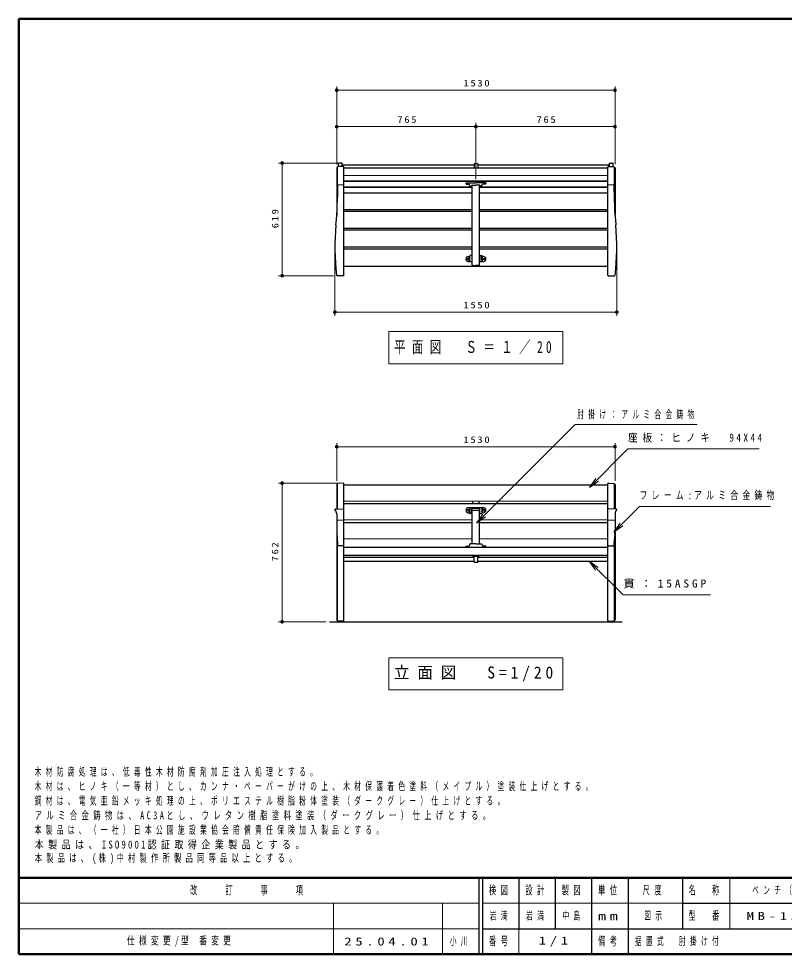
# Model space of a CAD drawing. Units: millimetres on the paper, scale 1:20. Extents: x -365 to 12, y -47 to 257.
# Drawn here: x -365 to -154.5, y 0 to 257 of the extents above; entities that cross this region are included whole.
import ezdxf

# ---------------------------------------------------------------- set-up
doc = ezdxf.new("R2010")
doc.units = ezdxf.units.MM
doc.layers.add('LY_1', color=7, linetype='Continuous', lineweight=25)
doc.layers.add('LY_2', color=7, linetype='Continuous', lineweight=13)
doc.styles.add('ＭＳ ゴシック', font='')
doc.styles.get('ＭＳ ゴシック').set_extended_font_data('MS Gothic')

# ---------------------------------------------------------------- blocks, each defined once
blk = doc.blocks.new('filled_dot')
at = {"color": 0, "linetype": 'Continuous', "lineweight": -2, "const_width": 1.25}
blk.add_lwpolyline([(-0.625, 0, 1), (0.625, 0, 1)], format="xyb", close=True, dxfattribs=at)

msp = doc.modelspace()

# ---------------------------------------------------------------- linework, layer by layer
at = {"layer": 'LY_1', "lineweight": 13}
for p, q in [((-277.582, 217.012), (-277.582, 238.356)), ((-277.582, 237.356), (-201.082, 237.356)), ((-201.082, 217.012), (-201.082, 238.356)), ((-277.582, 227.356), (-239.332, 227.356)), ((-239.332, 212.884), (-239.332, 228.356)), ((-239.332, 227.356), (-201.082, 227.356)), ((-277.082, 217.356), (-293.582, 217.356)), ((-292.582, 186.406), (-292.582, 217.356)), ((-277.32, 216.242), (-277.32, 211.411)), ((-201.344, 216.242), (-201.344, 211.411)), ((-275.582, 213.96), (-203.082, 213.96)), ((-275.689, 211.411), (-277.158, 211.411)), ((-275.582, 212.276), (-203.082, 212.276)), ((-202.974, 211.411), (-201.505, 211.411)), ((-275.582, 210.592), (-240.332, 210.592)), ((-238.332, 210.592), (-203.082, 210.592)), ((-278.082, 193.383), (-278.082, 175.406)), ((-200.582, 193.383), (-200.582, 175.406)), ((-278.449, 186.406), (-293.582, 186.406)), ((-200.582, 176.406), (-278.082, 176.406)), ((-263.232, 171.035), (-263.232, 162.235)), ((-215.432, 171.035), (-263.232, 171.035)), ((-215.432, 162.235), (-215.432, 171.035)), ((-263.232, 162.235), (-215.432, 162.235)), ((-277.582, 130.075), (-277.582, 140.42)), ((-277.582, 139.42), (-201.082, 139.42)), ((-201.082, 130.075), (-201.082, 140.42)), ((-276.789, 129.42), (-293.582, 129.42)), ((-292.582, 91.334), (-292.582, 129.42)), ((-277.32, 129.233), (-277.32, 122.572)), ((-208.133, 128.196), (-206.365, 130.671)), ((-208.133, 128.196), (-206.011, 130.317)), ((-205.658, 129.964), (-208.133, 128.196)), ((-201.344, 129.233), (-201.344, 122.572)), ((-275.582, 124.499), (-203.082, 124.499)), ((-239.153, 118.404), (-237.385, 120.879)), ((-275.732, 119.238), (-277.432, 119.238)), ((-275.582, 119.316), (-240.332, 119.316)), ((-239.153, 118.404), (-237.032, 120.525)), ((-236.678, 120.172), (-239.153, 118.404)), ((-238.332, 119.316), (-203.082, 119.316)), ((-202.932, 119.238), (-201.232, 119.238)), ((-201.437, 115.92), (-199.669, 118.395)), ((-201.437, 115.92), (-199.315, 118.041)), ((-198.962, 117.688), (-201.437, 115.92)), ((-275.582, 114.133), (-240.332, 114.133)), ((-238.332, 114.133), (-203.082, 114.133)), ((-277.32, 112.054), (-277.32, 91.637)), ((-201.344, 112.054), (-201.344, 91.637)), ((-206.419, 105.557), (-208.186, 108.031)), ((-208.186, 108.031), (-205.711, 106.264)), ((-208.186, 108.031), (-206.065, 105.91)), ((-280.582, 91.334), (-293.582, 91.334)), ((-263.232, 81.4), (-263.232, 72.6)), ((-215.432, 81.4), (-263.232, 81.4)), ((-215.432, 72.6), (-215.432, 81.4)), ((-263.232, 72.6), (-215.432, 72.6))]:
    msp.add_line(p, q, dxfattribs=at)
at = {"layer": 'LY_1'}
for p, q in [((-277.582, 216.073), (-277.582, 203.011)), ((-275.789, 216.411), (-277.235, 216.36)), ((-277.082, 216.366), (-277.082, 217.224)), ((-276.185, 217.352), (-276.985, 217.324)), ((-276.082, 216.401), (-276.082, 217.252)), ((-276.082, 216.846), (-239.832, 216.846)), ((-275.582, 186.556), (-275.582, 216.211)), ((-275.582, 216.053), (-203.082, 216.053)), ((-238.832, 217.146), (-239.832, 217.146)), ((-239.832, 217.146), (-239.832, 216.053)), ((-238.832, 217.146), (-238.832, 216.053)), ((-238.832, 216.846), (-202.582, 216.846)), ((-203.082, 186.556), (-203.082, 216.211)), ((-202.875, 216.411), (-201.428, 216.36)), ((-202.582, 216.401), (-202.582, 217.252)), ((-202.478, 217.352), (-201.678, 217.324)), ((-201.582, 216.366), (-201.582, 217.224)), ((-201.082, 216.073), (-201.082, 203.011)), ((-275.582, 212.508), (-203.082, 212.508)), ((-275.582, 210.824), (-240.332, 210.824)), ((-242.082, 211.884), (-239.332, 211.884)), ((-242.082, 211.884), (-242.071, 211.678)), ((-241.971, 211.584), (-241.198, 211.584)), ((-240.969, 211.073), (-241.151, 211.551)), ((-240.876, 211.009), (-240.475, 211.009)), ((-240.414, 211.259), (-240.425, 211.056)), ((-240.365, 211.306), (-239.332, 211.306)), ((-240.332, 189.384), (-240.332, 211.306)), ((-236.582, 211.884), (-239.332, 211.884)), ((-238.299, 211.306), (-239.332, 211.306)), ((-238.332, 189.384), (-238.332, 211.306)), ((-238.332, 210.824), (-203.082, 210.824)), ((-238.249, 211.259), (-238.238, 211.056)), ((-237.788, 211.009), (-238.188, 211.009)), ((-237.694, 211.073), (-237.512, 211.551)), ((-236.692, 211.584), (-237.466, 211.584)), ((-236.582, 211.884), (-236.592, 211.678)), ((-275.582, 209.14), (-240.332, 209.14)), ((-238.332, 209.14), (-203.082, 209.14)), ((-275.582, 204.599), (-240.332, 204.599)), ((-275.582, 204.137), (-240.332, 204.137)), ((-238.332, 204.599), (-203.082, 204.599)), ((-238.332, 204.137), (-203.082, 204.137)), ((-275.582, 199.437), (-240.332, 199.437)), ((-275.582, 198.975), (-240.332, 198.975)), ((-238.332, 199.437), (-203.082, 199.437)), ((-238.332, 198.975), (-203.082, 198.975)), ((-275.582, 194.317), (-240.332, 194.317)), ((-275.582, 193.756), (-240.332, 193.756)), ((-238.332, 194.317), (-203.082, 194.317)), ((-238.332, 193.756), (-203.082, 193.756)), ((-241.407, 191.681), (-241.092, 191.681)), ((-241.407, 190.331), (-240.332, 190.331)), ((-241.164, 190.442), (-241.164, 191.579)), ((-241.07, 191.694), (-240.973, 191.877)), ((-240.967, 191.356), (-240.967, 191.773)), ((-240.528, 191.931), (-240.885, 191.931)), ((-240.428, 191.831), (-240.428, 190.588)), ((-240.378, 190.538), (-240.332, 190.538)), ((-238.332, 190.538), (-238.286, 190.538)), ((-238.332, 190.331), (-237.257, 190.331)), ((-238.236, 191.831), (-238.236, 190.588)), ((-238.136, 191.931), (-237.779, 191.931)), ((-237.696, 191.356), (-237.696, 191.773)), ((-237.593, 191.694), (-237.69, 191.877)), ((-237.257, 191.681), (-237.571, 191.681)), ((-237.5, 190.442), (-237.5, 191.579)), ((-275.582, 189.056), (-203.082, 189.056)), ((-240.289, 189.334), (-239.332, 189.191)), ((-238.374, 189.334), (-239.332, 189.191)), ((-275.732, 186.406), (-277.449, 186.406)), ((-202.932, 186.406), (-201.214, 186.406)), ((-277.582, 129.082), (-277.582, 122.364)), ((-275.789, 129.42), (-277.235, 129.369)), ((-275.582, 91.691), (-275.582, 129.22)), ((-275.582, 128.969), (-203.082, 128.969)), ((-203.082, 91.691), (-203.082, 129.22)), ((-202.875, 129.42), (-201.428, 129.369)), ((-201.082, 129.082), (-201.082, 122.364)), ((-275.582, 123.786), (-203.082, 123.786)), ((-240.207, 123.786), (-240.207, 124.499)), ((-238.457, 123.786), (-238.457, 124.499)), ((-277.936, 122.308), (-275.782, 122.364)), ((-277.582, 120.991), (-277.582, 116.701)), ((-275.782, 122.364), (-275.618, 122.316)), ((-237.257, 122.656), (-241.407, 122.656)), ((-241.407, 121.306), (-241.092, 121.306)), ((-241.164, 122.545), (-241.164, 121.408)), ((-241.07, 121.293), (-240.973, 121.11)), ((-240.967, 121.631), (-240.967, 121.214)), ((-240.528, 121.056), (-240.885, 121.056)), ((-240.428, 121.156), (-240.428, 122.399)), ((-238.286, 122.449), (-240.378, 122.449)), ((-240.332, 121.981), (-238.332, 121.981)), ((-240.332, 112.709), (-240.332, 121.981)), ((-238.332, 112.709), (-238.332, 121.981)), ((-238.236, 121.156), (-238.236, 122.399)), ((-238.136, 121.056), (-237.779, 121.056)), ((-237.696, 121.631), (-237.696, 121.214)), ((-237.593, 121.293), (-237.69, 121.11)), ((-237.257, 121.306), (-237.571, 121.306)), ((-237.5, 122.545), (-237.5, 121.408)), ((-202.882, 122.364), (-203.046, 122.316)), ((-200.728, 122.308), (-202.882, 122.364)), ((-201.082, 120.991), (-201.082, 116.701)), ((-275.582, 118.603), (-240.332, 118.603)), ((-238.332, 118.603), (-203.082, 118.603)), ((-277.582, 115.975), (-277.582, 91.829)), ((-201.082, 115.975), (-201.082, 91.829)), ((-275.789, 112.227), (-277.235, 112.176)), ((-275.582, 111.834), (-203.082, 111.834)), ((-242.082, 111.834), (-242.071, 112.039)), ((-242.082, 111.834), (-236.582, 111.834)), ((-241.971, 112.134), (-241.198, 112.134)), ((-240.969, 112.645), (-241.151, 112.166)), ((-239.332, 112.709), (-240.876, 112.709)), ((-239.332, 112.709), (-237.788, 112.709)), ((-237.694, 112.645), (-237.512, 112.166)), ((-236.692, 112.134), (-237.466, 112.134)), ((-236.582, 111.834), (-236.592, 112.039)), ((-202.875, 112.227), (-201.428, 112.176)), ((-275.582, 109.634), (-203.082, 109.634)), ((-275.582, 109.116), (-239.832, 109.116)), ((-275.582, 108.031), (-239.832, 108.031)), ((-240.207, 109.334), (-240.207, 109.634)), ((-240.207, 109.334), (-238.457, 109.334)), ((-239.832, 107.731), (-239.832, 109.327)), ((-238.832, 107.731), (-238.832, 109.327)), ((-238.832, 109.116), (-203.082, 109.116)), ((-238.832, 108.031), (-203.082, 108.031)), ((-238.457, 109.334), (-238.457, 109.634)), ((-239.832, 107.731), (-238.832, 107.731)), ((-279.582, 91.334), (-199.082, 91.334)), ((-275.789, 91.491), (-277.235, 91.542)), ((-277.12, 91.538), (-277.12, 91.418)), ((-275.833, 91.335), (-277.071, 91.368)), ((-275.782, 91.385), (-275.782, 91.491)), ((-202.882, 91.385), (-202.882, 91.491)), ((-202.875, 91.491), (-201.428, 91.542)), ((-202.83, 91.335), (-201.592, 91.368)), ((-201.544, 91.538), (-201.544, 91.418))]:
    msp.add_line(p, q, dxfattribs=at)
for points in [[(-241.164, 190.442), (-241.126, 190.461), (-241.091, 190.484), (-241.061, 190.511), (-241.036, 190.543), (-241.018, 190.58), (-241.006, 190.622), (-240.999, 190.671), (-240.993, 190.727), (-240.988, 190.795), (-240.984, 190.871), (-240.98, 190.952), (-240.977, 191.033), (-240.975, 191.113), (-240.972, 191.189), (-240.971, 191.257), (-240.97, 191.316), (-240.969, 191.361), (-240.968, 191.391), (-240.968, 191.402), (-240.968, 191.391), (-240.967, 191.356)], [(-237.5, 190.442), (-237.537, 190.461), (-237.572, 190.484), (-237.602, 190.511), (-237.627, 190.543), (-237.645, 190.58), (-237.657, 190.622), (-237.665, 190.671), (-237.67, 190.727), (-237.675, 190.795), (-237.68, 190.871), (-237.683, 190.952), (-237.686, 191.033), (-237.689, 191.113), (-237.691, 191.189), (-237.693, 191.257), (-237.694, 191.316), (-237.695, 191.361), (-237.695, 191.391), (-237.696, 191.402), (-237.696, 191.391), (-237.696, 191.356)], [(-241.164, 122.545), (-241.126, 122.526), (-241.091, 122.503), (-241.061, 122.477), (-241.036, 122.444), (-241.018, 122.407), (-241.006, 122.365), (-240.999, 122.316), (-240.993, 122.26), (-240.988, 122.192), (-240.984, 122.116), (-240.98, 122.035), (-240.977, 121.954), (-240.975, 121.874), (-240.972, 121.798), (-240.971, 121.73), (-240.97, 121.671), (-240.969, 121.626), (-240.968, 121.596), (-240.968, 121.585), (-240.968, 121.596), (-240.967, 121.631)], [(-237.5, 122.545), (-237.537, 122.526), (-237.572, 122.503), (-237.602, 122.477), (-237.627, 122.444), (-237.645, 122.407), (-237.657, 122.365), (-237.665, 122.316), (-237.67, 122.26), (-237.675, 122.192), (-237.68, 122.116), (-237.683, 122.035), (-237.686, 121.954), (-237.689, 121.874), (-237.691, 121.798), (-237.693, 121.73), (-237.694, 121.671), (-237.695, 121.626), (-237.695, 121.596), (-237.696, 121.585), (-237.696, 121.596), (-237.696, 121.631)]]:
    msp.add_lwpolyline(points, dxfattribs=at)
at = {"layer": 'LY_1', "lineweight": 13}
for points in [[(-239.153, 118.404), (-212.017, 145.54), (-178.453, 145.54)], [(-208.133, 128.196), (-197.526, 138.803), (-161.489, 138.803)], [(-201.437, 115.92), (-194.366, 122.991), (-158.319, 122.991)], [(-208.186, 108.031), (-198.875, 98.72), (-174.801, 98.72)]]:
    msp.add_lwpolyline(points, dxfattribs=at)
for centre in [(-241.582, 191.006), (-237.082, 191.006), (-241.582, 121.981), (-237.082, 121.981)]:
    msp.add_circle(centre, 0.225, dxfattribs=at)
at = {"layer": 'LY_1'}
for centre, radius, start, end in [((-277.532, 216.073), 0.05, 92.70761, 180), ((-277.545, 216.348), 0.225, 272.70761, 344.3757), ((-277.232, 216.26), 0.1, 92, 164.3757), ((-276.982, 217.224), 0.1, 92, 180), ((-276.182, 217.252), 0.1, 359.99999, 91.99999), ((-275.782, 216.211), 0.2, 360, 92), ((-202.882, 216.211), 0.2, 88, 180), ((-202.482, 217.252), 0.1, 88.00001, 180), ((-201.682, 217.224), 0.1, 360, 88), ((-201.432, 216.26), 0.1, 15.6243, 88), ((-201.119, 216.348), 0.225, 195.6243, 267.29239), ((-201.132, 216.073), 0.05, 360, 87.29239), ((-395.012, 211.411), 117.73, 354.62008, 359.99999), ((-241.971, 211.684), 0.1, 183, 270), ((-241.198, 211.534), 0.05, 20.79686, 90), ((-240.876, 211.109), 0.1, 200.79686, 270), ((-240.475, 211.059), 0.05, 270, 357), ((-240.365, 211.256), 0.05, 90, 177), ((-238.299, 211.256), 0.05, 3, 90), ((-238.188, 211.059), 0.05, 183, 270), ((-237.788, 211.109), 0.1, 270, 339.20314), ((-237.466, 211.534), 0.05, 90, 159.20314), ((-236.692, 211.684), 0.1, 270, 357), ((-83.652, 211.411), 117.73, 180.00001, 185.37992), ((-214.204, 194.383), 63.878, 174.6201, 187.05455), ((-264.46, 194.383), 63.878, 352.94544, 5.3799), ((-241.407, 191.006), 0.675, 90, 270), ((-241.092, 191.706), 0.025, 270, 332.13251), ((-240.885, 191.831), 0.1, 90, 152.13251), ((-240.528, 191.831), 0.1, 0, 90), ((-240.378, 190.588), 0.05, 180, 270), ((-238.286, 190.588), 0.05, 270, 0.00001), ((-238.136, 191.831), 0.1, 90, 180), ((-237.779, 191.831), 0.1, 27.86749, 90), ((-237.571, 191.706), 0.025, 207.86749, 270), ((-237.257, 191.006), 0.675, 270, 90), ((-240.282, 189.384), 0.05, 180, 261.46923), ((-238.382, 189.384), 0.05, 278.53077, 0), ((-277.449, 186.556), 0.15, 187.05456, 270), ((-275.732, 186.556), 0.15, 270, 359.99999), ((-202.932, 186.556), 0.15, 180.00001, 270), ((-201.214, 186.556), 0.15, 270, 352.94544), ((-277.532, 129.082), 0.05, 92.70761, 180), ((-277.545, 129.357), 0.225, 272.70761, 344.3757), ((-277.232, 129.269), 0.1, 92, 164.3757), ((-275.782, 129.22), 0.2, 360, 92), ((-202.882, 129.22), 0.2, 88, 180), ((-201.432, 129.269), 0.1, 15.6243, 88), ((-201.119, 129.357), 0.225, 195.6243, 267.29239), ((-201.132, 129.082), 0.05, 0, 87.29239), ((-277.932, 122.158), 0.15, 91.5, 226.38182), ((-279.044, 120.991), 1.462, 360, 46.38183), ((-275.632, 122.268), 0.05, 360, 73.73655), ((-275.632, 122.268), 0.05, 360, 73.73655), ((-241.407, 121.981), 0.675, 90, 270), ((-241.092, 121.281), 0.025, 27.86749, 90), ((-240.885, 121.156), 0.1, 207.86749, 270), ((-240.528, 121.156), 0.1, 270, 0), ((-240.378, 122.399), 0.05, 90, 180.00001), ((-238.286, 122.399), 0.05, 360, 90), ((-238.136, 121.156), 0.1, 180, 270), ((-237.779, 121.156), 0.1, 270, 332.13251), ((-237.571, 121.281), 0.025, 90, 152.13251), ((-237.257, 121.981), 0.675, 270, 90), ((-203.032, 122.268), 0.05, 106.26345, 180), ((-199.62, 120.991), 1.462, 133.61817, 180), ((-200.732, 122.158), 0.15, 313.61817, 88.5), ((-267.582, 116.701), 10, 179.99999, 187.64054), ((-211.082, 116.701), 10, 352.35946, 0), ((-301.072, 112.209), 23.79, 359.91818, 7.64055), ((-177.592, 112.209), 23.79, 172.35945, 180.08182), ((-277.532, 111.889), 0.05, 92.70761, 180), ((-277.545, 112.164), 0.225, 272.70761, 344.37567), ((-277.232, 112.076), 0.1, 92, 164.3757), ((-275.782, 112.027), 0.2, 360, 92), ((-241.971, 112.034), 0.1, 90, 177), ((-241.198, 112.184), 0.05, 270, 339.20314), ((-240.876, 112.609), 0.1, 90, 159.20314), ((-237.788, 112.609), 0.1, 20.79686, 90), ((-237.466, 112.184), 0.05, 200.79686, 270), ((-236.692, 112.034), 0.1, 3, 90), ((-202.882, 112.027), 0.2, 88, 180), ((-201.432, 112.076), 0.1, 15.6243, 88), ((-201.119, 112.164), 0.225, 195.62433, 267.29239), ((-201.132, 111.889), 0.05, 0, 87.29239), ((-277.532, 91.829), 0.05, 179.99999, 267.2924), ((-277.545, 91.554), 0.225, 15.6243, 87.29239), ((-277.232, 91.642), 0.1, 195.6243, 268), ((-277.07, 91.418), 0.05, 179.99999, 268.50001), ((-275.832, 91.385), 0.05, 268.5, 0), ((-275.782, 91.691), 0.2, 268.00001, 0.00001), ((-202.882, 91.691), 0.2, 179.99999, 271.99999), ((-202.832, 91.385), 0.05, 179.99999, 271.49999), ((-201.594, 91.418), 0.05, 271.5, 0), ((-201.432, 91.642), 0.1, 272, 344.3757), ((-201.119, 91.554), 0.225, 92.70761, 164.3757), ((-201.132, 91.829), 0.05, 272.70761, 0)]:
    msp.add_arc(centre, radius, start, end, dxfattribs=at)
at = {"layer": 'LY_1', "lineweight": 13}
for centre, start, end in [((-277.432, 119.388), 179.99999, 270), ((-275.732, 119.388), 270, 0), ((-202.932, 119.388), 179.99999, 270), ((-201.232, 119.388), 270, 0)]:
    msp.add_arc(centre, 0.15, start, end, dxfattribs=at)
at = {"layer": 'LY_2', "lineweight": 50}
for p, q in [((0, 257), (-365, 257)), ((-365, 257), (-365, 0)), ((-365, 21), (0, 21)), ((-365, 0), (0, 0))]:
    msp.add_line(p, q, dxfattribs=at)
at = {"layer": 'LY_2', "color": 211, "lineweight": 25}
for p, q in [((-238.5, 21), (-238.5, 0)), ((-237.5, 21), (-237.5, 0)), ((-227.5, 21), (-227.5, 7)), ((-217.5, 21), (-217.5, 7)), ((-207.5, 21), (-207.5, 0)), ((-197.5, 21), (-197.5, 7)), ((-182.5, 21), (-182.5, 7)), ((-182.5, 14), (-70, 14)), ((-237.5, 7), (0, 7))]:
    msp.add_line(p, q, dxfattribs=at)
at = {"layer": 'LY_2'}
for p, q in [((-169.5, 21), (-169.5, 7)), ((-365, 14), (-238.5, 14)), ((-278.5, 14), (-278.5, 0)), ((-248.5, 14), (-248.5, 0)), ((-237.5, 14), (-182.5, 14)), ((-365, 7), (-238.5, 7)), ((-227.5, 7), (-227.5, 0))]:
    msp.add_line(p, q, dxfattribs=at)
at = {"layer": 'LY_2', "lineweight": 25}
msp.add_line((-197.5, 7), (-197.5, 0), dxfattribs=at)

# ---------------------------------------------------------------- block references
at = {"layer": 'LY_1', "lineweight": 13, "xscale": 0.4, "yscale": 0.4}
for p in [(-277.582, 237.356), (-277.582, 227.356), (-239.332, 227.356), (-278.082, 176.406), (-277.582, 139.42)]:
    msp.add_blockref('filled_dot', p, dxfattribs=at)
for p, rotation in [((-201.082, 237.356), 180), ((-239.332, 227.356), 180), ((-201.082, 227.356), 180), ((-292.582, 217.356), 270), ((-292.582, 186.406), 90), ((-200.582, 176.406), 180), ((-201.082, 139.42), 180), ((-292.582, 129.42), 270), ((-292.582, 91.334), 90)]:
    msp.add_blockref('filled_dot', p, dxfattribs=dict(at, rotation=rotation))

# ---------------------------------------------------------------- texts
at = {"layer": 'LY_1', "style": 'ＭＳ ゴシック'}
for s, insert, char_height, attachment_point in [('\\T1.33;\\W1.15;1530', (-238.908, 238.356), 1.833, 8), ('\\T1.33;\\W1.15;765', (-258.04, 228.356), 1.833, 8), ('\\T1.33;\\W1.15;765', (-219.79, 228.356), 1.833, 8), ('\\T1.33;\\W1.15;1550', (-238.908, 177.406), 1.833, 8), ('\\T1.56;\\W0.7;平面図\u3000Ｓ＝１／20', (-261.832, 166.635), 3.299, 4), ('\\T1.64;\\W0.6;肘掛け：アルミ合金鋳物', (-211.453, 148.19), 2.199, 4), ('\\T1.33;\\W1.15;1530', (-238.908, 140.42), 1.833, 8), ('\\T1.52;\\W0.85;座板：ヒノキ\u300094X44', (-197.489, 141.803), 2.199, 4), ('\\T1.54;\\W0.7;フレーム:アルミ合金鋳物', (-194.319, 125.991), 2.199, 4), ('\\T1.5;\\W1.05;貫：15ASGP', (-198.801, 101.72), 2.199, 4), ('\\T1.5;\\W0.95;立面図\u3000S=1/20', (-261.832, 77), 3.299, 4), ('\\T1.64;\\W0.6;木材防腐処理は、低毒性木材防腐剤加圧注入処理とする。', (-360.606, 48.783), 2.199, 7), ('\\T1.64;\\W0.6;木材は、ヒノキ（一等材）とし、カンナ・ペーパーがけの上、木材保護着色塗料（メイプル）塗装仕上げとする。', (-360.606, 44.783), 2.199, 7), ('\\T1.64;\\W0.6;鋼材は、電気亜鉛メッキ処理の上、ポリエステル樹脂粉体塗装（ダークグレー）仕上げとする。', (-360.606, 40.783), 2.199, 7), ('\\T1.61;\\W0.65;アルミ合金鋳物は、AC3Aとし、ウレタン樹脂塗料塗装（ダークグレー）仕上げとする。', (-360.606, 36.783), 2.199, 7), ('\\T1.64;\\W0.6;本製品は、（一社）日本公園施設業協会賠償責任保険加入製品とする。', (-360.606, 32.783), 2.199, 7), ('\\T1.5;\\W0.8;本製品は、ISO9001認証取得企業製品とする。', (-360.606, 28.783), 2.199, 7), ('\\T1.58;\\W0.65;本製品は、(株)中村製作所製品同等品以上とする。', (-360.606, 24.783), 2.199, 7), ('\\T1.64;\\W0.6;ベンチ（ヒノキ材）', (-149.75, 17.5), 2.199, 5), ('\\T1.64;\\W0.6;岩満', (-235.5, 10.5), 2.199, 4), ('\\T1.64;\\W0.6;岩満', (-222.5, 10.5), 2.199, 5), ('\\T1.64;\\W0.6;中島', (-212.5, 10.5), 2.199, 5), ('\\T1.64;\\W0.6;図示', (-190, 10.5), 2.199, 5), ('\\T1.5;\\W1.35;MB-15AP+KA', (-149.75, 10.5), 2.199, 5), ('\\T1.53;\\W0.7;仕様変更/型\\~番変更', (-335.25, 3.5), 2.199, 4), ('\\T1.5;\\W1.35;25.04.01', (-275.5, 3.5), 2.199, 4), ('\\T1.64;\\W0.6;小川', (-246.5, 3.5), 2.199, 4), ('\\T1.5;\\W1.35;1/1', (-217.5, 3.5), 2.199, 5), ('\\T1.64;\\W0.6;据置式\u3000肘掛け付', (-183.5, 3.5), 2.199, 5)]:
    msp.add_mtext(s, dxfattribs=dict(at, insert=insert, char_height=char_height, attachment_point=attachment_point))
at = {"layer": 'LY_1', "char_height": 1.833, "attachment_point": 8, "rotation": 90, "style": 'ＭＳ ゴシック'}
for s, insert in [('\\T1.33;\\W1.15;619', (-293.582, 202.298)), ('\\T1.33;\\W1.15;762', (-293.582, 110.793))]:
    msp.add_mtext(s, dxfattribs=dict(at, insert=insert))
at = {"layer": 'LY_2', "color": 4, "char_height": 2.346, "attachment_point": 5, "style": 'ＭＳ ゴシック'}
for s, insert in [('\\T1.64;\\W0.6;改\u3000\u3000訂\u3000\u3000事\u3000\u3000項', (-301.75, 17.5)), ('\\T1.64;\\W0.6;検図', (-232.5, 17.5)), ('\\T1.64;\\W0.6;設計', (-222.5, 17.5)), ('\\T1.64;\\W0.6;製図', (-212.5, 17.5)), ('\\T1.64;\\W0.6;単位', (-202.5, 17.5)), ('\\T1.64;\\W0.6;尺度', (-190.25, 17.5)), ('\\T1.64;\\W0.6;名\u3000称', (-176, 17.5)), ('\\T1.5;\\W1.35;mm', (-202.5, 10.5)), ('\\T1.64;\\W0.6;型\u3000番', (-176, 10.5)), ('\\T1.64;\\W0.6;備考', (-202.5, 3.5)), ('\\T1.64;\\W0.6;番号', (-232.5, 3.5))]:
    msp.add_mtext(s, dxfattribs=dict(at, insert=insert))

doc.saveas('drawing.dxf')
